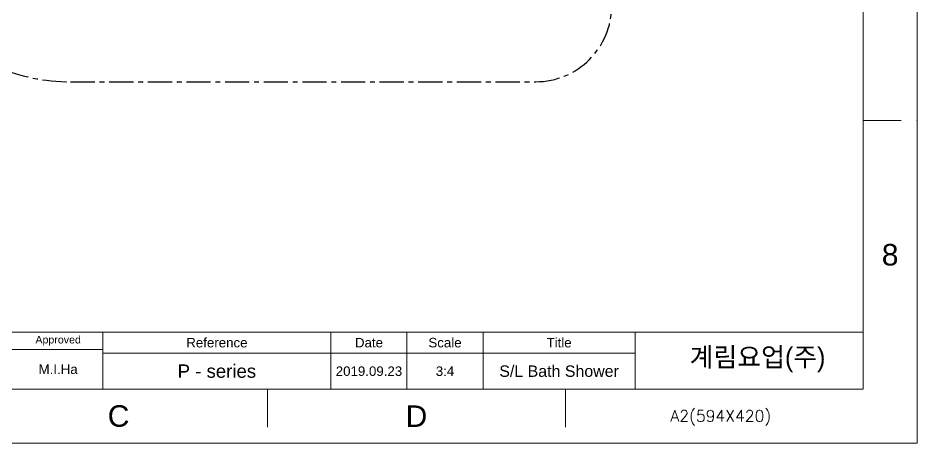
# Model space of a CAD drawing. Header units: millimetres. Extents: x 789 to 1209, y -1278 to -684.
# Drawn here: x 972.7 to 1209.1, y -1277.8 to -1166 of the extents above; entities that cross this region are included whole.
import ezdxf

# ---------------------------------------------------------------- set-up
doc = ezdxf.new("R2010")
doc.units = ezdxf.units.MM
doc.header["$LTSCALE"] = 0.1
doc.linetypes.add('CENTERX2', pattern=[101.6, 63.5, -12.7, 12.7, -12.7])
doc.layers.get('0').update_dxf_attribs({"lineweight": 13})
for name, color, linetype in [('5', 2, 'Continuous'), ('CENTER', 1, 'CENTERX2'), ('TEXT', 2, 'Continuous')]:
    doc.layers.add(name, color=color, linetype=linetype)
doc.layers.add('FORM', color=7, linetype='Continuous', lineweight=13)
doc.styles.add('ROMANS', font='romans')
doc.styles.get("Standard").update_dxf_attribs({"font": 'arial.ttf'})

msp = doc.modelspace()

# ---------------------------------------------------------------- linework, layer by layer
for p, q in [((1195.008, -1263.637), (1195.008, -697.981)), ((1195.008, -1192.93), (1205.008, -1192.93)), ((803.291, -1263.637), (1195.008, -1263.637)), ((1038.321, -1263.637), (1038.321, -1273.637)), ((1116.665, -1263.637), (1116.665, -1273.637))]:
    msp.add_line(p, q)
msp.add_lwpolyline([(789.15, -683.839), (1209.15, -683.839), (1209.15, -1277.779), (789.15, -1277.779)], close=True)
for p in [(1209.15, -1192.93), (1038.321, -1263.637)]:
    msp.add_point(p)
at = {"layer": 'CENTER'}
msp.add_line((986.54, -1182.732), (1108.857, -1182.732), dxfattribs=at)
for centre, radius, start, end in [((986.54, -1132.732), 50, 180, 270), ((1108.857, -1162.732), 20, 270, 0)]:
    msp.add_arc(centre, radius, start, end, dxfattribs=at)
at = {"layer": 'FORM'}
for p, q in [((924.508, -1248.637), (1195.008, -1248.637)), ((995.008, -1263.637), (995.008, -1248.637)), ((1055.008, -1263.637), (1055.008, -1248.637)), ((1055.008, -1263.637), (1055.008, -1248.637)), ((1055.008, -1263.637), (1055.008, -1248.637)), ((1075.008, -1263.637), (1075.008, -1248.637)), ((1095.008, -1263.637), (1095.008, -1248.637)), ((1135.008, -1263.637), (1135.008, -1248.637)), ((995.008, -1253.137), (924.508, -1253.137)), ((995.008, -1254.137), (1135.008, -1254.137))]:
    msp.add_line(p, q, dxfattribs=at)

# ---------------------------------------------------------------- texts
at = {"char_height": 5.657, "attachment_point": 5}
for s, width, insert in [('8', 50, (1202.079, -1228.284)), ('C', 10, (999.15, -1270.708)), ('D', 10, (1077.493, -1270.708))]:
    msp.add_mtext_dynamic_manual_height_columns(s, width=width, gutter_width=12.5, heights=[0], dxfattribs=dict(at, insert=insert))
at = {"layer": '5', "style": 'ROMANS'}
msp.add_text(' A2(594X420)', height=3, dxfattribs=at).set_placement((1142.253, -1272.15))
at = {"layer": 'TEXT', "attachment_point": 5}
for s, width, insert, char_height in [('Approved', 23.5, (983.258, -1250.887), 2), ('Reference', 60, (1025.008, -1251.387), 2.5), ('Date', 20, (1065.008, -1251.387), 2.5), ('Scale', 20, (1085.008, -1251.387), 2.5), ('Title', 40, (1115.008, -1251.387), 2.5), ('M.I.Ha', 23.5, (983.258, -1258.387), 2.5), ('P - series', 60, (1025.008, -1258.887), 3.5), ('2019.09.23', 20, (1065.008, -1258.887), 2.5), ('3:4', 20, (1085.008, -1258.887), 2.5), ('S/L Bath Shower', 40, (1115.008, -1258.887), 3)]:
    msp.add_mtext_dynamic_manual_height_columns(s, width=width, gutter_width=12.5, heights=[0], dxfattribs=dict(at, insert=insert, char_height=char_height))
at = {"layer": 'TEXT', "linetype": 'CENTERX2', "insert": (1167.185, -1255.895), "char_height": 5, "attachment_point": 5}
msp.add_mtext_dynamic_manual_height_columns('{\\fHYGothic-Medium|b0|i0|c129|p18;계림요업(주)}', width=60, gutter_width=12.5, heights=[0], dxfattribs=at)

doc.saveas('drawing.dxf')
